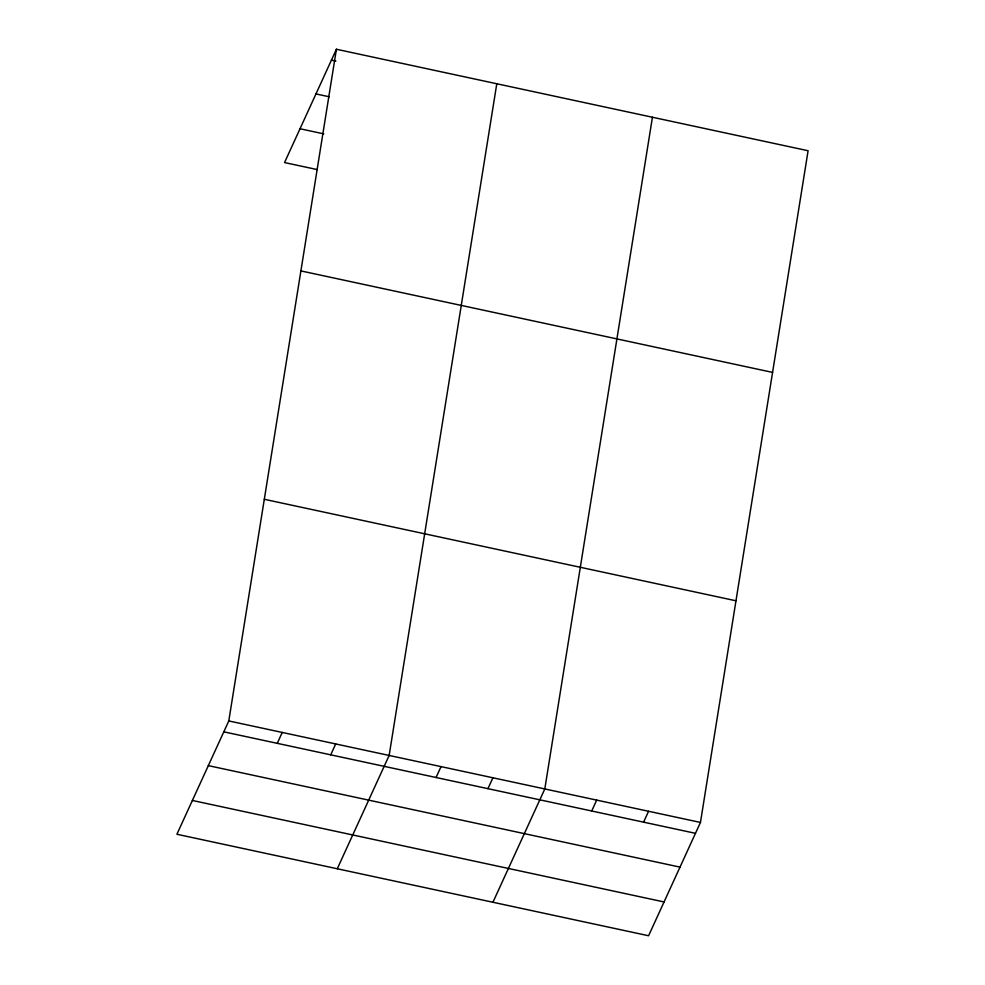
<?xml version="1.0" encoding="UTF-8"?>
<svg xmlns="http://www.w3.org/2000/svg" width="985" height="985" viewBox="0 0 985 985"><rect width="100%" height="100%" fill="white"/><g stroke="black" fill="none" stroke-linecap="round" stroke-linejoin="round"><path stroke-width="1.48" d="M228.791 720.946L336.414 49.25L808.094 150.742L700.458 822.438L648.586 935.75L176.906 834.258L228.791 720.946L700.458 822.438M496.785 83.762L389.149 755.458L337.276 868.758M652.439 117.252L544.803 788.948L492.931 902.26M336.414 49.25L284.542 162.562L317.207 169.58M277.265 743.33L282.239 732.446M330.714 754.83L335.7 743.958M436.06 777.497L441.034 766.625M487.944 788.665L492.919 777.781M591.702 811L596.688 800.115M643.587 822.155L648.573 811.283M331.44 60.134L335.897 61.095M315.963 93.932L329.322 96.801M300.019 128.752L323.782 133.874M300.905 270.912L772.572 372.404M264.3 499.284L735.98 600.788M223.804 731.83L695.472 833.322M208.327 765.628L679.995 867.12M192.383 800.46L664.062 901.952"/></g></svg>
